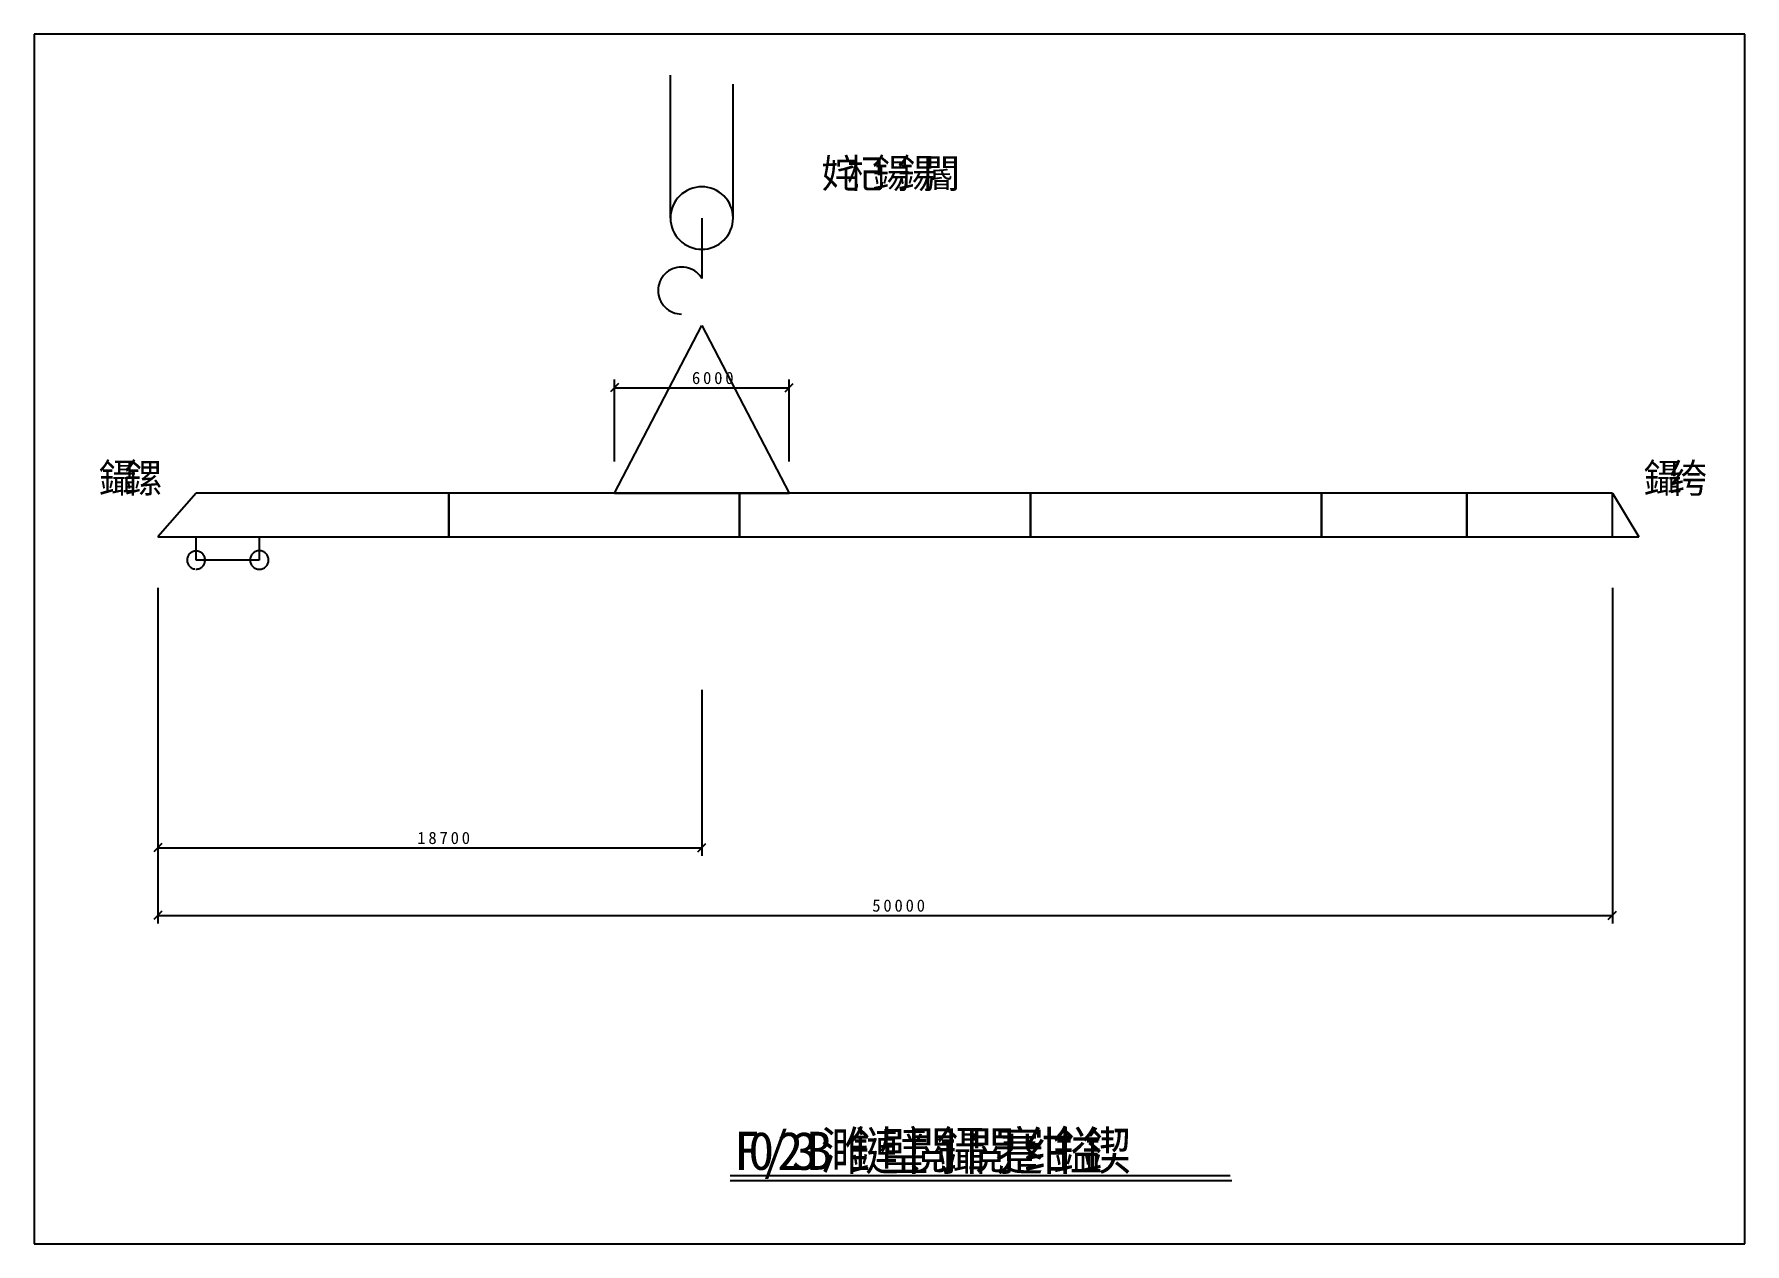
# Model space of a CAD drawing. Header units: metres. Extents: x 0 to 421, y 0 to 298.
import ezdxf

# ---------------------------------------------------------------- set-up
doc = ezdxf.new("R2010")
doc.units = ezdxf.units.M

msp = doc.modelspace()

# ---------------------------------------------------------------- linework, layer by layer
for p, q in [((420.81, 297.57), (0, 297.57)), ((0, 297.57), (0, 0)), ((420.81, 0), (420.81, 297.57)), ((156.53, 252.35), (156.53, 287.51)), ((171.92, 252.35), (171.92, 285.32)), ((164.23, 252.35), (164.23, 237.51)), ((142.76, 184.63), (164.23, 225.93)), ((164.23, 225.93), (185.7, 184.63)), ((143.76, 211.6), (141.76, 209.6)), ((142.76, 192.44), (142.76, 212.6)), ((142.76, 210.6), (185.7, 210.6)), ((184.7, 209.6), (186.7, 211.6)), ((185.7, 192.44), (185.7, 212.6)), ((39.86, 184.63), (30.4, 173.9)), ((101.96, 184.63), (39.86, 184.63)), ((101.96, 173.9), (101.96, 184.63)), ((173.53, 184.63), (101.96, 184.63)), ((101.96, 184.63), (101.96, 173.9)), ((142.76, 184.63), (185.7, 184.63)), ((245.1, 184.63), (173.53, 184.63)), ((173.53, 184.63), (173.53, 173.9)), ((173.53, 173.9), (173.53, 184.63)), ((245.1, 173.9), (245.1, 184.63)), ((316.66, 184.63), (245.1, 184.63)), ((245.1, 184.63), (245.1, 173.9)), ((352.45, 184.63), (316.66, 184.63)), ((316.66, 184.63), (316.66, 173.9)), ((316.66, 173.9), (316.66, 184.63)), ((352.45, 173.9), (352.45, 184.63)), ((388.23, 184.63), (352.45, 184.63)), ((352.45, 184.63), (352.45, 173.9)), ((388.23, 173.9), (388.23, 184.63)), ((388.23, 184.63), (394.73, 173.9)), ((30.4, 173.9), (101.96, 173.9)), ((30.4, 173.9), (30.4, 173.9)), ((39.83, 173.9), (55.38, 173.9)), ((39.83, 168.21), (39.83, 173.9)), ((39.83, 173.9), (39.83, 173.9)), ((55.38, 173.9), (55.38, 168.21)), ((101.96, 173.9), (173.53, 173.9)), ((101.96, 173.9), (101.96, 173.9)), ((173.53, 173.9), (245.1, 173.9)), ((173.53, 173.9), (173.53, 173.9)), ((245.1, 173.9), (316.66, 173.9)), ((245.1, 173.9), (245.1, 173.9)), ((316.66, 173.9), (352.45, 173.9)), ((316.66, 173.9), (316.66, 173.9)), ((352.45, 173.9), (388.23, 173.9)), ((352.45, 173.9), (352.45, 173.9)), ((388.23, 173.9), (394.73, 173.9)), ((55.38, 168.21), (39.83, 168.21)), ((30.4, 161.37), (30.4, 78.79)), ((30.4, 161.37), (30.4, 95.43)), ((388.23, 161.37), (388.23, 78.79)), ((164.23, 136.24), (164.23, 95.43)), ((31.4, 98.44), (29.4, 96.43)), ((30.4, 97.43), (164.23, 97.43)), ((163.23, 96.43), (165.23, 98.44)), ((31.4, 81.8), (29.4, 79.79)), ((30.4, 80.79), (388.23, 80.79)), ((387.23, 79.79), (389.23, 81.8)), ((171.19, 16.83), (294.24, 16.83)), ((171.19, 15.6), (294.66, 15.6)), ((0, 0), (420.81, 0))]:
    msp.add_line(p, q)
for points in [[(171.92, 252.35), (171.88, 253.1), (171.77, 253.85), (171.59, 254.58), (171.33, 255.29), (171.01, 255.97), (170.62, 256.62), (170.17, 257.23), (169.67, 257.79), (169.11, 258.29), (168.5, 258.74), (167.85, 259.13), (167.17, 259.45), (166.46, 259.71), (165.73, 259.89), (164.98, 260), (164.23, 260.04), (163.47, 260), (162.73, 259.89), (161.99, 259.71), (161.28, 259.45), (160.6, 259.13), (159.95, 258.74), (159.35, 258.29), (158.79, 257.79), (158.28, 257.23), (157.83, 256.62), (157.44, 255.97), (157.12, 255.29), (156.87, 254.58), (156.68, 253.85), (156.57, 253.1), (156.53, 252.35), (156.57, 251.59), (156.68, 250.85), (156.87, 250.11), (157.12, 249.4), (157.44, 248.72), (157.83, 248.07), (158.28, 247.47), (158.79, 246.91), (159.35, 246.4), (159.95, 245.95), (160.6, 245.56), (161.28, 245.24), (161.99, 244.99), (162.73, 244.8), (163.47, 244.69), (164.23, 244.65), (164.98, 244.69), (165.73, 244.8), (166.46, 244.99), (167.17, 245.24), (167.85, 245.56), (168.5, 245.95), (169.11, 246.4), (169.67, 246.91), (170.17, 247.47), (170.62, 248.07), (171.01, 248.72), (171.33, 249.4), (171.59, 250.11), (171.77, 250.85), (171.88, 251.59), (171.92, 252.35)], [(164.23, 237.51), (164.09, 237.73), (163.75, 238.19), (163.37, 238.61), (162.95, 238.99), (162.49, 239.33), (162, 239.62), (161.49, 239.86), (160.95, 240.05), (160.4, 240.19), (159.84, 240.28), (159.27, 240.3), (158.7, 240.28), (158.14, 240.19), (157.59, 240.05), (157.06, 239.86), (156.54, 239.62), (156.05, 239.33), (155.6, 238.99), (155.18, 238.61), (154.8, 238.19), (154.46, 237.73), (154.16, 237.24), (153.92, 236.73), (153.73, 236.19), (153.59, 235.64), (153.51, 235.08), (153.48, 234.51), (153.51, 233.94), (153.59, 233.38), (153.73, 232.83), (153.92, 232.29), (154.16, 231.78), (154.46, 231.29), (154.8, 230.84), (155.18, 230.42), (155.6, 230.03), (156.05, 229.7), (156.54, 229.4), (157.06, 229.16), (157.59, 228.97), (158.14, 228.83), (158.7, 228.75), (159.27, 228.72)], [(39.76, 165.99), (39.83, 165.99), (40.04, 166), (40.26, 166.03), (40.47, 166.08), (40.68, 166.15), (40.87, 166.25), (41.06, 166.36), (41.24, 166.49), (41.4, 166.64), (41.54, 166.8), (41.67, 166.97), (41.79, 167.16), (41.88, 167.36), (41.95, 167.56), (42.01, 167.77), (42.04, 167.99), (42.05, 168.21), (42.04, 168.43), (42.01, 168.64), (41.95, 168.85), (41.88, 169.06), (41.79, 169.26), (41.67, 169.44), (41.54, 169.62), (41.4, 169.78), (41.24, 169.93), (41.06, 170.06), (40.87, 170.17), (40.68, 170.26), (40.47, 170.34), (40.26, 170.39), (40.04, 170.42), (39.83, 170.43), (39.61, 170.42), (39.39, 170.39), (39.18, 170.34), (38.98, 170.26), (38.78, 170.17), (38.59, 170.06), (38.42, 169.93), (38.25, 169.78), (38.11, 169.62), (37.98, 169.44), (37.87, 169.26), (37.77, 169.06), (37.7, 168.85), (37.65, 168.64), (37.61, 168.43), (37.6, 168.21), (37.61, 167.99), (37.65, 167.77), (37.7, 167.56), (37.77, 167.36), (37.87, 167.16), (37.98, 166.97), (38.11, 166.8), (38.25, 166.64), (38.42, 166.49), (38.59, 166.36), (38.78, 166.25), (38.98, 166.15), (39.18, 166.08), (39.39, 166.03), (39.52, 166.01)], [(54.84, 165.99), (54.93, 165.97), (55.16, 165.94), (55.38, 165.93), (55.6, 165.94), (55.82, 165.97), (56.04, 166.03), (56.25, 166.1), (56.45, 166.2), (56.65, 166.31), (56.83, 166.45), (56.99, 166.6), (57.14, 166.76), (57.28, 166.94), (57.39, 167.13), (57.49, 167.34), (57.56, 167.55), (57.62, 167.76), (57.65, 167.98), (57.66, 168.21), (57.65, 168.43), (57.62, 168.65), (57.56, 168.87), (57.49, 169.08), (57.39, 169.28), (57.28, 169.47), (57.14, 169.65), (56.99, 169.82), (56.83, 169.97), (56.65, 170.1), (56.45, 170.22), (56.25, 170.31), (56.04, 170.39), (55.82, 170.44), (55.6, 170.48), (55.38, 170.49), (55.16, 170.48), (54.93, 170.44), (54.72, 170.39), (54.51, 170.31), (54.3, 170.22), (54.11, 170.1), (53.93, 169.97), (53.77, 169.82), (53.62, 169.65), (53.48, 169.47), (53.37, 169.28), (53.27, 169.08), (53.2, 168.87), (53.14, 168.65), (53.11, 168.43), (53.1, 168.21), (53.11, 167.98), (53.14, 167.76), (53.2, 167.55), (53.27, 167.34), (53.37, 167.13), (53.48, 166.94), (53.62, 166.76), (53.77, 166.6), (53.93, 166.45), (54.11, 166.31), (54.3, 166.2), (54.51, 166.1), (54.72, 166.03), (54.78, 166.01)]]:
    msp.add_lwpolyline(points)

# ---------------------------------------------------------------- texts
for s, height, p in [('姹', 7.16, (193.69, 259.76)), ('杞', 7.16, (199.92, 259.76)), ('鍚', 7.16, (206.14, 259.76)), ('鍚', 7.16, (212.36, 259.76)), ('閽', 7.16, (218.59, 259.76)), ('6', 3.01, (161.8, 211.51)), ('0', 3.01, (164.54, 211.51)), ('0', 3.01, (167.27, 211.51)), ('0', 3.01, (170, 211.51)), ('鑷', 7.16, (15.94, 184.78)), ('鏍', 7.16, (22.16, 184.78)), ('鑷', 7.16, (395.97, 184.76)), ('绔', 7.16, (402.2, 184.76)), ('1', 3.01, (94.24, 98.35)), ('8', 3.01, (96.97, 98.35)), ('7', 3.01, (99.71, 98.35)), ('0', 3.01, (102.44, 98.35)), ('0', 3.01, (105.17, 98.35)), ('5', 3.01, (206.16, 81.71)), ('0', 3.01, (208.89, 81.71)), ('0', 3.01, (211.63, 81.71)), ('0', 3.01, (214.36, 81.71)), ('0', 3.01, (217.09, 81.71)), ('F', 9.37, (172.11, 18.19)), ('0', 9.37, (175.67, 18.19)), ('/', 9.37, (179.24, 18.19)), ('2', 9.37, (182.8, 18.19)), ('3', 9.37, (186.37, 18.19)), ('B', 9.37, (189.93, 18.19)), ('濉', 9.37, (193.5, 18.19)), ('鏈', 9.37, (200.63, 18.19)), ('璧', 9.37, (207.76, 18.19)), ('閲', 9.37, (214.89, 18.19)), ('鑷', 9.37, (222.02, 18.19)), ('閲', 9.37, (229.15, 18.19)), ('蹇', 9.37, (236.28, 18.19)), ('绀', 9.37, (243.41, 18.19)), ('鎰', 9.37, (250.55, 18.19)), ('鍥', 9.37, (257.68, 18.19))]:
    msp.add_text(s, height=height).set_placement(p)

doc.saveas('drawing.dxf')
